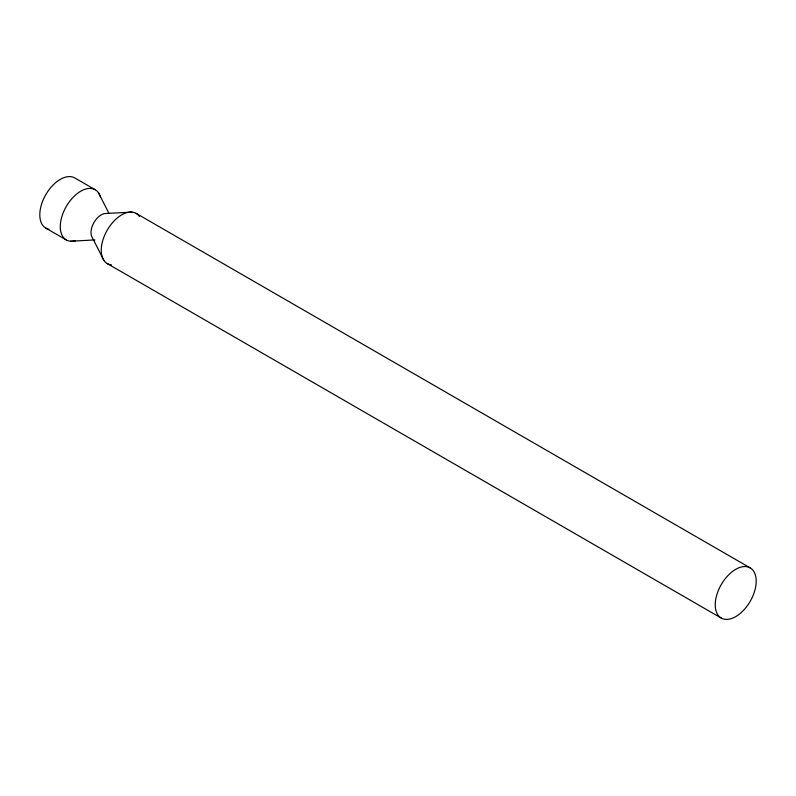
<?xml version="1.0" encoding="UTF-8"?>
<svg xmlns="http://www.w3.org/2000/svg" width="796" height="796" viewBox="0 0 796 796"><rect width="100%" height="100%" fill="white"/><g stroke="black" fill="none" stroke-linecap="round" stroke-linejoin="round"><path stroke-width="1.19" d="M131.957 212.104L106.366 213.467A14.477 8.358 -60 0 0 93.998 222.492A14.477 8.358 -60 0 0 92.376 237.696L103.987 260.561M70.516 241.238L94.903 239.924M95.241 189.756L74.764 177.936A28.964 16.726 -60 0 0 44.447 197.159A28.964 16.726 -60 0 0 48.904 229.248M136.206 213.408L750.2 567.896A28.964 16.726 -60 0 1 741.016 612.761A28.964 16.726 -60 0 1 715.932 598.284A28.964 16.726 -60 0 1 750.2 567.896M45.8 228.104L66.277 239.924M107.241 263.575L721.236 618.064M98.495 192.781L109.002 213.457M111.48 264.889A28.964 16.726 -60 0 1 107.241 230.134A28.964 16.726 -60 0 1 139.459 216.432M75.461 240.75A28.964 16.726 -60 0 1 66.277 206.482A28.964 16.726 -60 0 1 100.545 197.299"/></g></svg>
